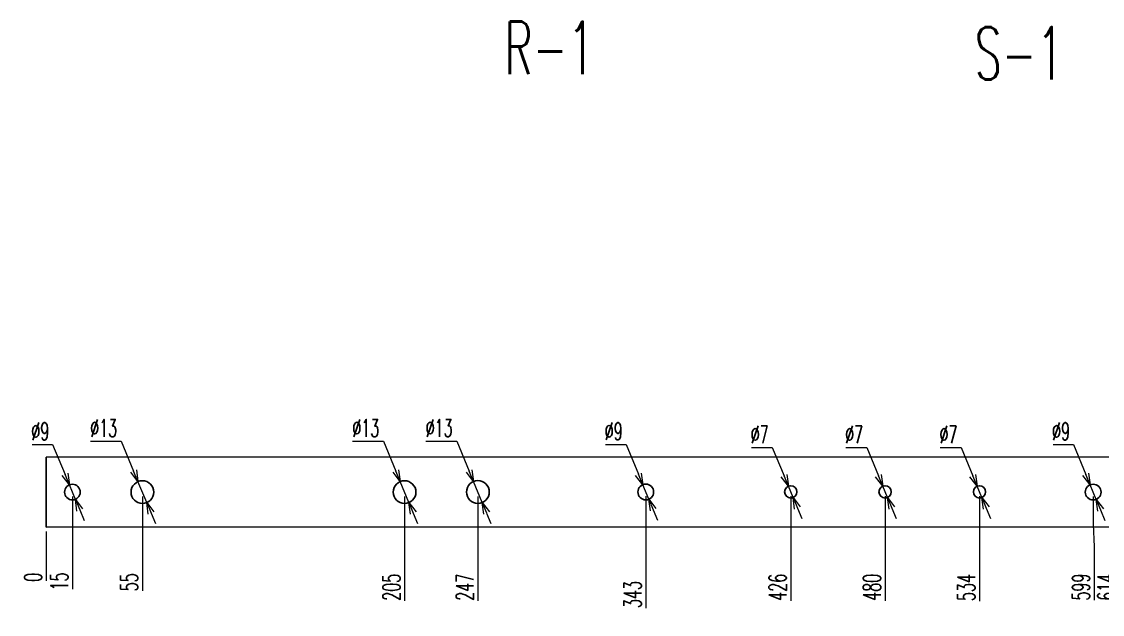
# Model space of a CAD drawing. Header units: millimetres. Extents: x 28713 to 59118, y -54378 to -19615.
# Drawn here: x 37944 to 38562, y -21038 to -20698 of the extents above; entities that cross this region are included whole.
import ezdxf
from ezdxf.enums import TextEntityAlignment as Align

# ---------------------------------------------------------------- set-up
doc = ezdxf.new("R2010")
doc.units = ezdxf.units.MM
doc.header["$LTSCALE"] = 3
doc.layers.add('@.VISIBLE', color=7, linetype='Continuous')
doc.styles.add('Ann_w01', font='romans.shx', dxfattribs={"width": 0.6, "bigfont": 'chineset.shx'})
doc.dimstyles.new('Dim 01_SC05', dxfattribs={"dimscale": 5, "dimtxt": 2, "dimasz": 1.3, "dimexe": 0.5, "dimexo": 0.5, "dimgap": 0.5, "dimtad": 1, "dimtoh": 1, "dimdec": 1, "dimzin": 12, "dimdsep": 46, "dimtxsty": 'Ann_w01', "dimblk": 'OPEN30', "dimcen": 1.5, "dimclrd": 6, "dimclre": 6, "dimclrt": 3, "dimadec": 1, "dimazin": 3, "dimtm": 1e-09, "dimtfac": 1, "dimtdec": 1, "dimtmove": 0, "dimatfit": 3, "dimldrblk": 'OPEN30', "dimfxl": 1, "dimtolj": 1, "dimlwd": 20, "dimlwe": 20, "dimarcsym": 0})

# ---------------------------------------------------------------- blocks, each defined once
blk = doc.blocks.new('*D606')
at = {"color": 6, "lineweight": 20, "transparency": 16777216}
blk.add_line((37957.9, -20990.05), (37957.9, -21018.32), dxfattribs=at)
at = {"layer": 'Defpoints', "color": 0, "transparency": 16777216}
for p in [(37957.9, -20967.55), (37957.9, -20987.55), (37957.9, -21011.82)]:
    blk.add_point(p, dxfattribs=at)
at = {"color": 3, "transparency": 16777216, "insert": (37950.4, -21016.32), "char_height": 10, "attachment_point": 5, "rotation": 90, "style": 'Ann_w01'}
blk.add_mtext('\\A1;0', dxfattribs=at)
blk = doc.blocks.new('_Open30')
at = {"color": 0, "linetype": 'ByBlock', "lineweight": -2}
for p, q in [((-1, 0.268), (0, 0)), ((0, 0), (-1, -0.268)), ((0, 0), (-1, 0))]:
    blk.add_line(p, q, dxfattribs=at)
blk = doc.blocks.new('*D607')
at = {"color": 6, "lineweight": 20, "transparency": 16777216}
blk.add_line((37972.9, -20970.05), (37972.9, -21023.17), dxfattribs=at)
at = {"layer": 'Defpoints', "color": 0, "transparency": 16777216}
for p in [(37957.9, -20967.55), (37972.9, -20967.55), (37972.9, -21011.82)]:
    blk.add_point(p, dxfattribs=at)
at = {"color": 3, "transparency": 16777216, "insert": (37965.4, -21018.75), "char_height": 10, "attachment_point": 5, "rotation": 90, "style": 'Ann_w01'}
blk.add_mtext('\\A1;15', dxfattribs=at)
blk = doc.blocks.new('*D608')
at = {"color": 6, "lineweight": 20, "transparency": 16777216}
blk.add_line((38012.92, -20970.04), (38012.92, -21024.03), dxfattribs=at)
at = {"layer": 'Defpoints', "color": 0, "transparency": 16777216}
for p in [(38012.92, -20967.54), (37957.9, -20967.55), (38012.92, -21011.82)]:
    blk.add_point(p, dxfattribs=at)
at = {"color": 3, "transparency": 16777216, "insert": (38005.42, -21019.17), "char_height": 10, "attachment_point": 5, "rotation": 90, "style": 'Ann_w01'}
blk.add_mtext('\\A1;55', dxfattribs=at)
blk = doc.blocks.new('*D609')
at = {"color": 6, "lineweight": 20, "transparency": 16777216}
blk.add_line((38162.92, -20970.04), (38162.92, -21029.75), dxfattribs=at)
at = {"layer": 'Defpoints', "color": 0, "transparency": 16777216}
for p in [(38162.92, -20967.54), (37957.9, -20967.55), (38162.92, -21011.82)]:
    blk.add_point(p, dxfattribs=at)
at = {"color": 3, "transparency": 16777216, "insert": (38155.42, -21022.03), "char_height": 10, "attachment_point": 5, "rotation": 90, "style": 'Ann_w01'}
blk.add_mtext('\\A1;205', dxfattribs=at)
blk = doc.blocks.new('*D610')
at = {"color": 6, "lineweight": 20, "transparency": 16777216}
blk.add_line((38204.88, -20970), (38204.88, -21029.75), dxfattribs=at)
at = {"layer": 'Defpoints', "color": 0, "transparency": 16777216}
for p in [(38204.88, -20967.5), (37957.9, -20967.55), (38204.88, -21011.82)]:
    blk.add_point(p, dxfattribs=at)
at = {"color": 3, "transparency": 16777216, "insert": (38197.38, -21022.03), "char_height": 10, "attachment_point": 5, "rotation": 90, "style": 'Ann_w01'}
blk.add_mtext('\\A1;247', dxfattribs=at)
blk = doc.blocks.new('*D611')
at = {"color": 6, "lineweight": 20, "transparency": 16777216}
blk.add_line((38300.93, -20969.97), (38300.93, -21033.89), dxfattribs=at)
at = {"layer": 'Defpoints', "color": 0, "transparency": 16777216}
for p in [(38300.93, -20967.47), (37957.9, -20967.55), (38300.93, -21015.96)]:
    blk.add_point(p, dxfattribs=at)
at = {"color": 3, "transparency": 16777216, "insert": (38293.43, -21026.17), "char_height": 10, "attachment_point": 5, "rotation": 90, "style": 'Ann_w01'}
blk.add_mtext('\\A1;343', dxfattribs=at)
blk = doc.blocks.new('*D612')
at = {"color": 6, "lineweight": 20, "transparency": 16777216}
blk.add_line((38383.86, -20969.96), (38383.86, -21029.75), dxfattribs=at)
at = {"layer": 'Defpoints', "color": 0, "transparency": 16777216}
for p in [(38383.86, -20967.46), (37957.9, -20967.55), (38383.86, -21011.82)]:
    blk.add_point(p, dxfattribs=at)
at = {"color": 3, "transparency": 16777216, "insert": (38376.36, -21022.03), "char_height": 10, "attachment_point": 5, "rotation": 90, "style": 'Ann_w01'}
blk.add_mtext('\\A1;426', dxfattribs=at)
blk = doc.blocks.new('*D613')
at = {"color": 6, "lineweight": 20, "transparency": 16777216}
blk.add_line((38437.86, -20969.96), (38437.86, -21029.75), dxfattribs=at)
at = {"layer": 'Defpoints', "color": 0, "transparency": 16777216}
for p in [(38437.86, -20967.46), (37957.9, -20967.55), (38437.86, -21011.82)]:
    blk.add_point(p, dxfattribs=at)
at = {"color": 3, "transparency": 16777216, "insert": (38430.36, -21022.03), "char_height": 10, "attachment_point": 5, "rotation": 90, "style": 'Ann_w01'}
blk.add_mtext('\\A1;480', dxfattribs=at)
blk = doc.blocks.new('*D614')
at = {"color": 6, "lineweight": 20, "transparency": 16777216}
blk.add_line((38491.86, -20969.96), (38491.86, -21030.03), dxfattribs=at)
at = {"layer": 'Defpoints', "color": 0, "transparency": 16777216}
for p in [(38491.86, -20967.46), (37957.9, -20967.55), (38491.86, -21011.82)]:
    blk.add_point(p, dxfattribs=at)
at = {"color": 3, "transparency": 16777216, "insert": (38484.36, -21022.17), "char_height": 10, "attachment_point": 5, "rotation": 90, "style": 'Ann_w01'}
blk.add_mtext('\\A1;534', dxfattribs=at)
blk = doc.blocks.new('*D615')
at = {"color": 6, "lineweight": 20, "transparency": 16777216}
for p, q in [((38556.9, -20970.05), (38556.9, -20985.82)), ((38556.9, -20985.82), (38557.4, -20998.82)), ((38557.4, -20998.82), (38557.4, -21029.46))]:
    blk.add_line(p, q, dxfattribs=at)
at = {"layer": 'Defpoints', "color": 0, "transparency": 16777216}
for p in [(37957.9, -20967.55), (38556.9, -20967.55), (38557.4, -21011.82)]:
    blk.add_point(p, dxfattribs=at)
at = {"color": 3, "transparency": 16777216, "insert": (38549.9, -21021.89), "char_height": 10, "attachment_point": 5, "rotation": 90, "style": 'Ann_w01'}
blk.add_mtext('\\A1;599', dxfattribs=at)
blk = doc.blocks.new('*D616')
at = {"color": 6, "lineweight": 20, "transparency": 16777216}
blk.add_line((38571.9, -20989.92), (38571.9, -21029.75), dxfattribs=at)
at = {"layer": 'Defpoints', "color": 0, "transparency": 16777216}
for p in [(37957.9, -20967.55), (38571.9, -20987.42), (38571.9, -21011.82)]:
    blk.add_point(p, dxfattribs=at)
at = {"color": 3, "transparency": 16777216, "insert": (38564.4, -21022.03), "char_height": 10, "attachment_point": 5, "rotation": 90, "style": 'Ann_w01'}
blk.add_mtext('\\A1;614', dxfattribs=at)
blk = doc.blocks.new('*D657')
at = {"color": 6, "lineweight": 20, "transparency": 16777216}
for p, q in [((38533.94, -20940.31), (38545.59, -20940.31)), ((38545.59, -20940.31), (38552.68, -20957.39)), ((38558.63, -20971.71), (38555.17, -20963.4)), ((38561.12, -20977.71), (38563.61, -20983.72))]:
    blk.add_line(p, q, dxfattribs=at)
at = {"layer": 'Defpoints', "color": 0, "transparency": 16777216}
for p in [(38555.17, -20963.4), (38558.63, -20971.71)]:
    blk.add_point(p, dxfattribs=at)
at = {"color": 6, "lineweight": 20, "transparency": 16777216, "xscale": 6.5, "yscale": 6.5, "zscale": 6.5}
for p, rotation in [((38555.17, -20963.4), 292.5516931850383), ((38558.63, -20971.71), 112.5516931850383)]:
    blk.add_blockref('_Open30', p, dxfattribs=dict(at, rotation=rotation))
at = {"color": 3, "transparency": 16777216, "insert": (38538.51, -20932.81), "char_height": 10, "attachment_point": 5, "style": 'Ann_w01'}
blk.add_mtext('\\A1;∅9', dxfattribs=at)
blk = doc.blocks.new('*D658')
at = {"color": 6, "lineweight": 20, "transparency": 16777216}
for p, q in [((37949.94, -20940.31), (37961.58, -20940.31)), ((37961.58, -20940.31), (37968.68, -20957.39)), ((37974.62, -20971.71), (37971.17, -20963.4)), ((37977.11, -20977.71), (37979.61, -20983.72))]:
    blk.add_line(p, q, dxfattribs=at)
at = {"layer": 'Defpoints', "color": 0, "transparency": 16777216}
for p in [(37971.17, -20963.4), (37974.62, -20971.71)]:
    blk.add_point(p, dxfattribs=at)
at = {"color": 6, "lineweight": 20, "transparency": 16777216, "xscale": 6.5, "yscale": 6.5, "zscale": 6.5}
for p, rotation in [((37971.17, -20963.4), 292.5516931849366), ((37974.62, -20971.71), 112.5516931849366)]:
    blk.add_blockref('_Open30', p, dxfattribs=dict(at, rotation=rotation))
at = {"color": 3, "transparency": 16777216, "insert": (37954.51, -20932.81), "char_height": 10, "attachment_point": 5, "style": 'Ann_w01'}
blk.add_mtext('\\A1;∅9', dxfattribs=at)
blk = doc.blocks.new('*D659')
at = {"color": 6, "lineweight": 20, "transparency": 16777216}
for p, q in [((38277.97, -20940.23), (38289.62, -20940.23)), ((38289.62, -20940.23), (38296.71, -20957.31)), ((38302.66, -20971.63), (38299.21, -20963.31)), ((38305.15, -20977.63), (38307.64, -20983.63))]:
    blk.add_line(p, q, dxfattribs=at)
at = {"layer": 'Defpoints', "color": 0, "transparency": 16777216}
for p in [(38299.21, -20963.31), (38302.66, -20971.63)]:
    blk.add_point(p, dxfattribs=at)
at = {"color": 6, "lineweight": 20, "transparency": 16777216, "xscale": 6.5, "yscale": 6.5, "zscale": 6.5}
for p, rotation in [((38299.21, -20963.31), 292.5516931850415), ((38302.66, -20971.63), 112.5516931850415)]:
    blk.add_blockref('_Open30', p, dxfattribs=dict(at, rotation=rotation))
at = {"color": 3, "transparency": 16777216, "insert": (38282.55, -20932.73), "char_height": 10, "attachment_point": 5, "style": 'Ann_w01'}
blk.add_mtext('\\A1;∅9', dxfattribs=at)
blk = doc.blocks.new('*D660')
at = {"color": 6, "lineweight": 20, "transparency": 16777216}
for p, q in [((38133.19, -20938.45), (38150.84, -20938.45)), ((38150.84, -20938.45), (38157.93, -20955.53)), ((38165.41, -20973.54), (38160.42, -20961.53)), ((38167.9, -20979.54), (38170.39, -20985.55))]:
    blk.add_line(p, q, dxfattribs=at)
at = {"layer": 'Defpoints', "color": 0, "transparency": 16777216}
for p in [(38160.42, -20961.53), (38165.41, -20973.54)]:
    blk.add_point(p, dxfattribs=at)
at = {"color": 6, "lineweight": 20, "transparency": 16777216, "xscale": 6.5, "yscale": 6.5, "zscale": 6.5}
for p, rotation in [((38160.42, -20961.53), 292.5516931850373), ((38165.41, -20973.54), 112.5516931850373)]:
    blk.add_blockref('_Open30', p, dxfattribs=dict(at, rotation=rotation))
at = {"color": 3, "transparency": 16777216, "insert": (38140.76, -20930.95), "char_height": 10, "attachment_point": 5, "style": 'Ann_w01'}
blk.add_mtext('\\A1;∅13', dxfattribs=at)
blk = doc.blocks.new('*D661')
at = {"color": 6, "lineweight": 20, "transparency": 16777216}
for p, q in [((38469.39, -20942.07), (38481.32, -20942.07)), ((38481.32, -20942.07), (38488.03, -20958.23)), ((38493.21, -20970.7), (38490.52, -20964.23)), ((38495.7, -20976.7), (38498.19, -20982.7))]:
    blk.add_line(p, q, dxfattribs=at)
at = {"layer": 'Defpoints', "color": 0, "transparency": 16777216}
for p in [(38490.52, -20964.23), (38493.21, -20970.7)]:
    blk.add_point(p, dxfattribs=at)
at = {"color": 6, "lineweight": 20, "transparency": 16777216, "xscale": 6.5, "yscale": 6.5, "zscale": 6.5}
for p, rotation in [((38490.52, -20964.23), 292.5516931850004), ((38493.21, -20970.7), 112.5516931850004)]:
    blk.add_blockref('_Open30', p, dxfattribs=dict(at, rotation=rotation))
at = {"color": 3, "transparency": 16777216, "insert": (38474.1, -20934.57), "char_height": 10, "attachment_point": 5, "style": 'Ann_w01'}
blk.add_mtext('\\A1;∅7', dxfattribs=at)
blk = doc.blocks.new('*D662')
at = {"color": 6, "lineweight": 20, "transparency": 16777216}
for p, q in [((38415.39, -20942.07), (38427.32, -20942.07)), ((38427.32, -20942.07), (38434.03, -20958.23)), ((38439.21, -20970.7), (38436.52, -20964.23)), ((38441.7, -20976.7), (38444.19, -20982.7))]:
    blk.add_line(p, q, dxfattribs=at)
at = {"layer": 'Defpoints', "color": 0, "transparency": 16777216}
for p in [(38436.52, -20964.23), (38439.21, -20970.7)]:
    blk.add_point(p, dxfattribs=at)
at = {"color": 6, "lineweight": 20, "transparency": 16777216, "xscale": 6.5, "yscale": 6.5, "zscale": 6.5}
for p, rotation in [((38436.52, -20964.23), 292.5516931852889), ((38439.21, -20970.7), 112.5516931852889)]:
    blk.add_blockref('_Open30', p, dxfattribs=dict(at, rotation=rotation))
at = {"color": 3, "transparency": 16777216, "insert": (38420.1, -20934.57), "char_height": 10, "attachment_point": 5, "style": 'Ann_w01'}
blk.add_mtext('\\A1;∅7', dxfattribs=at)
blk = doc.blocks.new('*D663')
at = {"color": 6, "lineweight": 20, "transparency": 16777216}
for p, q in [((38361.39, -20942.07), (38373.32, -20942.07)), ((38373.32, -20942.07), (38380.03, -20958.23)), ((38385.21, -20970.7), (38382.52, -20964.23)), ((38387.7, -20976.7), (38390.19, -20982.7))]:
    blk.add_line(p, q, dxfattribs=at)
at = {"layer": 'Defpoints', "color": 0, "transparency": 16777216}
for p in [(38382.52, -20964.23), (38385.21, -20970.7)]:
    blk.add_point(p, dxfattribs=at)
at = {"color": 6, "lineweight": 20, "transparency": 16777216, "xscale": 6.5, "yscale": 6.5, "zscale": 6.5}
for p, rotation in [((38382.52, -20964.23), 292.551693184879), ((38385.21, -20970.7), 112.5516931848789)]:
    blk.add_blockref('_Open30', p, dxfattribs=dict(at, rotation=rotation))
at = {"color": 3, "transparency": 16777216, "insert": (38366.1, -20934.57), "char_height": 10, "attachment_point": 5, "style": 'Ann_w01'}
blk.add_mtext('\\A1;∅7', dxfattribs=at)
blk = doc.blocks.new('*D664')
at = {"color": 6, "lineweight": 20, "transparency": 16777216}
for p, q in [((38175.16, -20938.41), (38192.8, -20938.41)), ((38192.8, -20938.41), (38199.89, -20955.49)), ((38207.37, -20973.5), (38202.39, -20961.5)), ((38209.87, -20979.51), (38212.36, -20985.51))]:
    blk.add_line(p, q, dxfattribs=at)
at = {"layer": 'Defpoints', "color": 0, "transparency": 16777216}
for p in [(38202.39, -20961.5), (38207.37, -20973.5)]:
    blk.add_point(p, dxfattribs=at)
at = {"color": 6, "lineweight": 20, "transparency": 16777216, "xscale": 6.5, "yscale": 6.5, "zscale": 6.5}
for p, rotation in [((38202.39, -20961.5), 292.551693184973), ((38207.37, -20973.5), 112.551693184973)]:
    blk.add_blockref('_Open30', p, dxfattribs=dict(at, rotation=rotation))
at = {"color": 3, "transparency": 16777216, "insert": (38182.73, -20930.91), "char_height": 10, "attachment_point": 5, "style": 'Ann_w01'}
blk.add_mtext('\\A1;∅13', dxfattribs=at)
blk = doc.blocks.new('*D665')
at = {"color": 6, "lineweight": 20, "transparency": 16777216}
for p, q in [((37983.19, -20938.45), (38000.84, -20938.45)), ((38000.84, -20938.45), (38007.93, -20955.53)), ((38015.41, -20973.54), (38010.42, -20961.53)), ((38017.9, -20979.54), (38020.39, -20985.55))]:
    blk.add_line(p, q, dxfattribs=at)
at = {"layer": 'Defpoints', "color": 0, "transparency": 16777216}
for p in [(38010.42, -20961.53), (38015.41, -20973.54)]:
    blk.add_point(p, dxfattribs=at)
at = {"color": 6, "lineweight": 20, "transparency": 16777216, "xscale": 6.5, "yscale": 6.5, "zscale": 6.5}
for p, rotation in [((38010.42, -20961.53), 292.5516931850495), ((38015.41, -20973.54), 112.5516931850495)]:
    blk.add_blockref('_Open30', p, dxfattribs=dict(at, rotation=rotation))
at = {"color": 3, "transparency": 16777216, "insert": (37990.76, -20930.95), "char_height": 10, "attachment_point": 5, "style": 'Ann_w01'}
blk.add_mtext('\\A1;∅13', dxfattribs=at)

msp = doc.modelspace()

# ---------------------------------------------------------------- linework, layer by layer
at = {"layer": '@.VISIBLE', "color": 1}
msp.add_lwpolyline([(37957.9, -20947.55), (38571.9, -20947.42), (38571.9, -20987.42), (37957.9, -20987.55)], close=True, dxfattribs=at)
for centre, radius in [((38012.92, -20967.54), 6.5), ((38162.92, -20967.54), 6.5), ((38204.88, -20967.5), 6.5), ((37972.9, -20967.55), 4.5), ((38300.93, -20967.47), 4.5), ((38383.86, -20967.46), 3.5), ((38437.86, -20967.46), 3.5), ((38491.86, -20967.46), 3.5), ((38556.9, -20967.55), 4.5)]:
    msp.add_circle(centre, radius, dxfattribs=at)

# ---------------------------------------------------------------- texts
at = {"style": 'Ann_w01', "width": 0.6}
for s, p in [('R-1', (38245.84, -20713.29)), ('S-1', (38514.57, -20716.44))]:
    msp.add_text(s, height=30, dxfattribs=at).set_placement(p, align=Align.MIDDLE_CENTER)

# ---------------------------------------------------------------- dimensions: what is measured, and where the dimension line sits
for p1, p2, picture, middle in [((37974.62, -20971.71), (37971.17, -20963.4), '*D658', (37954.51, -20940.31)), ((38015.41, -20973.54), (38010.42, -20961.53), '*D665', (37990.76, -20938.45)), ((38165.41, -20973.54), (38160.42, -20961.53), '*D660', (38140.76, -20938.45)), ((38207.37, -20973.5), (38202.39, -20961.5), '*D664', (38182.73, -20938.41)), ((38302.66, -20971.63), (38299.21, -20963.31), '*D659', (38282.55, -20940.23)), ((38385.21, -20970.7), (38382.52, -20964.23), '*D663', (38366.1, -20942.07)), ((38439.21, -20970.7), (38436.52, -20964.23), '*D662', (38420.1, -20942.07)), ((38493.21, -20970.7), (38490.52, -20964.23), '*D661', (38474.1, -20942.07)), ((38558.63, -20971.71), (38555.17, -20963.4), '*D657', (38538.51, -20940.31))]:
    dim = msp.add_diameter_dim_2p(p1=p1, p2=p2, dimstyle='Dim 01_SC05')
    dim.commit()
    dim.dimension.update_dxf_attribs({"geometry": picture, "text_midpoint": middle, "dimtype": 163})
for feature_location, offset, origin, picture, middle in [((38383.86, -20967.46), (0, -44.36), (37957.9, -20967.55), '*D612', (38376.36, -21022.03)), ((38437.86, -20967.46), (0, -44.36), (37957.9, -20967.55), '*D613', (38430.36, -21022.03)), ((38491.86, -20967.46), (0, -44.36), (37957.9, -20967.55), '*D614', (38484.36, -21022.17)), ((38300.93, -20967.47), (0, -48.49), (37957.9, -20967.55), '*D611', (38293.43, -21026.17)), ((38204.88, -20967.5), (0, -44.32), (37957.9, -20967.55), '*D610', (38197.38, -21022.03)), ((38012.92, -20967.54), (0, -44.28), (37957.9, -20967.55), '*D608', (38005.42, -21019.17)), ((38162.92, -20967.54), (0, -44.28), (37957.9, -20967.55), '*D609', (38155.42, -21022.03)), ((37957.89625967, -20987.55315802), (0, -24.26459726), (37957.89625967, -20967.55315802), '*D606', (37950.39625967, -21016.31775528)), ((37972.9, -20967.55), (0, -44.26), (37957.9, -20967.55), '*D607', (37965.4, -21018.75)), ((38556.9, -20967.55), (0.5, -44.26), (37957.9, -20967.55), '*D615', (38549.9, -21021.89)), ((38571.9, -20987.42), (0, -24.4), (37957.9, -20967.55), '*D616', (38564.4, -21022.03))]:
    dim = msp.add_ordinate_dim(feature_location=feature_location, offset=offset, dtype=1, origin=origin, dimstyle='Dim 01_SC05')
    dim.commit()
    dim.dimension.update_dxf_attribs({"geometry": picture, "text_midpoint": middle})

doc.saveas('drawing.dxf')
